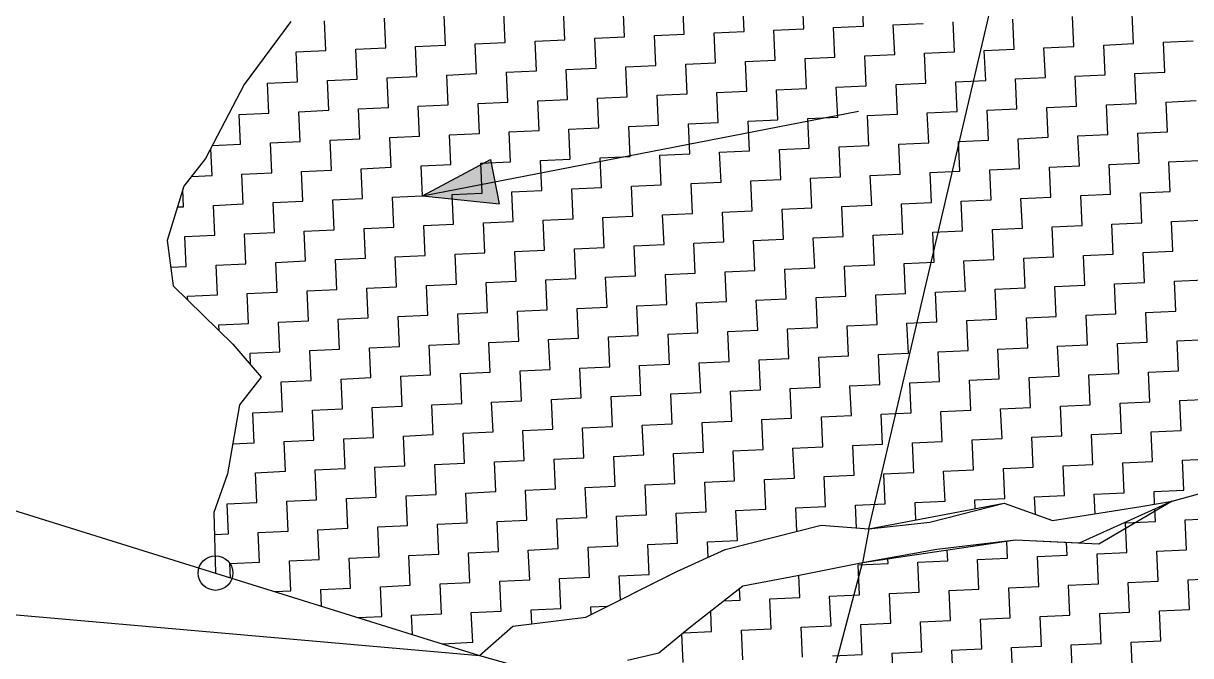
# Model space of a CAD drawing. Header units: metres. Extents: x 280741 to 282709, y 2085398 to 2088597.
# Drawn here: x 281814 to 282059.3, y 2086077.1 to 2086210 of the extents above; entities that cross this region are included whole.
import ezdxf

# ---------------------------------------------------------------- set-up
doc = ezdxf.new("R2010")
doc.units = ezdxf.units.M
for name, color, linetype in [('LINE_WATER', 4, 'Continuous'), ('POLY_HATCH', 12, 'Continuous'), ('POLY_PARCEL', 6, 'Continuous'), ('POLY_WATER', 4, 'Continuous')]:
    doc.layers.add(name, color=color, linetype=linetype)

msp = doc.modelspace()

# ---------------------------------------------------------------- hatches: boundary and pattern name
h = msp.add_hatch(color=256)
h.paths.add_polyline_path([(281913.05, 2086176.74), (281912.14, 2086181.4), (281897.84, 2086173.79)])
h.paths.add_polyline_path([(281897.84, 2086173.79), (281913.95, 2086172.09), (281913.05, 2086176.74)])

# ---------------------------------------------------------------- linework, layer by layer
for points in [[(281897.84, 2086173.79), (281989.48, 2086191.6)], [(281897.84, 2086173.79), (281912.14, 2086181.4)], [(281912.14, 2086181.4), (281913.95, 2086172.09)], [(281897.84, 2086173.79), (281913.95, 2086172.09)]]:
    msp.add_lwpolyline(points)
msp.add_circle((281854.35, 2086094.49), 3.64)
at = {"layer": 'LINE_WATER'}
msp.add_line((282055.43, 2086109.57), (282072.5, 2086114.33), dxfattribs=at)
at = {"layer": 'POLY_HATCH', "linetype": 'Continuous'}
for p, q in [((281990.55, 2086209.47), (281990.26, 2086215.74)), ((281927.78, 2086206.6), (281927.5, 2086212.88)), ((281940.34, 2086207.17), (281940.05, 2086213.45)), ((281952.89, 2086207.75), (281952.6, 2086214.02)), ((281965.44, 2086208.32), (281965.16, 2086214.6)), ((281978, 2086208.89), (281977.71, 2086215.17)), ((281877.57, 2086204.31), (281877.29, 2086210.58)), ((281890.13, 2086204.88), (281889.84, 2086211.16)), ((281902.68, 2086205.45), (281902.39, 2086211.73)), ((281915.23, 2086206.03), (281914.95, 2086212.3)), ((282009.66, 2086204.05), (282009.38, 2086210.33)), ((282022.22, 2086204.62), (282021.93, 2086210.9)), ((282034.77, 2086205.2), (282034.48, 2086211.47)), ((282047.32, 2086205.77), (282047.04, 2086212.05)), ((281959.17, 2086208.03), (281965.44, 2086208.32)), ((281959.45, 2086201.76), (281959.17, 2086208.03)), ((281971.72, 2086208.61), (281978, 2086208.89)), ((281972.01, 2086202.33), (281971.72, 2086208.61)), ((281984.27, 2086209.18), (281990.55, 2086209.47)), ((281984.56, 2086202.9), (281984.27, 2086209.18)), ((281996.82, 2086209.75), (282003.1, 2086210.04)), ((281997.11, 2086203.48), (281996.82, 2086209.75)), ((281896.4, 2086205.17), (281902.68, 2086205.45)), ((281908.96, 2086205.74), (281915.23, 2086206.03)), ((281909.24, 2086199.47), (281908.96, 2086205.74)), ((281921.51, 2086206.31), (281927.78, 2086206.6)), ((281921.79, 2086200.04), (281921.51, 2086206.31)), ((281934.06, 2086206.89), (281940.34, 2086207.17)), ((281934.35, 2086200.61), (281934.06, 2086206.89)), ((281946.61, 2086207.46), (281952.89, 2086207.75)), ((281946.9, 2086201.18), (281946.61, 2086207.46)), ((282041.05, 2086205.48), (282047.32, 2086205.77)), ((282041.33, 2086199.21), (282041.05, 2086205.48)), ((282053.6, 2086206.06), (282059.87, 2086206.34)), ((282053.88, 2086199.78), (282053.6, 2086206.06)), ((281871.3, 2086204.02), (281877.57, 2086204.31)), ((281871.58, 2086197.75), (281871.3, 2086204.02)), ((281883.85, 2086204.6), (281890.13, 2086204.88)), ((281884.14, 2086198.32), (281883.85, 2086204.6)), ((281896.69, 2086198.89), (281896.4, 2086205.17)), ((281990.83, 2086203.19), (281997.11, 2086203.48)), ((281991.12, 2086196.91), (281990.83, 2086203.19)), ((282003.39, 2086203.76), (282009.66, 2086204.05)), ((282003.67, 2086197.49), (282003.39, 2086203.76)), ((282015.94, 2086204.34), (282022.22, 2086204.62)), ((282016.23, 2086198.06), (282015.94, 2086204.34)), ((282028.49, 2086204.91), (282034.77, 2086205.2)), ((282028.78, 2086198.63), (282028.49, 2086204.91)), ((281928.07, 2086200.32), (281934.35, 2086200.61)), ((281940.62, 2086200.9), (281946.9, 2086201.18)), ((281940.91, 2086194.62), (281940.62, 2086200.9)), ((281953.18, 2086201.47), (281959.45, 2086201.76)), ((281953.46, 2086195.2), (281953.18, 2086201.47)), ((281965.73, 2086202.04), (281972.01, 2086202.33)), ((281966.02, 2086195.77), (281965.73, 2086202.04)), ((281978.28, 2086202.62), (281984.56, 2086202.9)), ((281978.57, 2086196.34), (281978.28, 2086202.62)), ((281877.86, 2086198.03), (281884.14, 2086198.32)), ((281890.41, 2086198.61), (281896.69, 2086198.89)), ((281890.7, 2086192.33), (281890.41, 2086198.61)), ((281902.97, 2086199.18), (281909.24, 2086199.47)), ((281903.25, 2086192.9), (281902.97, 2086199.18)), ((281915.52, 2086199.75), (281921.79, 2086200.04)), ((281915.81, 2086193.48), (281915.52, 2086199.75)), ((281928.36, 2086194.05), (281928.07, 2086200.32)), ((282009.95, 2086197.77), (282016.23, 2086198.06)), ((282022.5, 2086198.35), (282028.78, 2086198.63)), ((282022.79, 2086192.07), (282022.5, 2086198.35)), ((282035.06, 2086198.92), (282041.33, 2086199.21)), ((282035.34, 2086192.64), (282035.06, 2086198.92)), ((282047.61, 2086199.49), (282053.88, 2086199.78)), ((282047.89, 2086193.22), (282047.61, 2086199.49)), ((281865.31, 2086197.46), (281871.58, 2086197.75)), ((281865.59, 2086191.18), (281865.31, 2086197.46)), ((281878.15, 2086191.76), (281877.86, 2086198.03)), ((281959.74, 2086195.48), (281966.02, 2086195.77)), ((281972.29, 2086196.05), (281978.57, 2086196.34)), ((281972.58, 2086189.78), (281972.29, 2086196.05)), ((281984.84, 2086196.63), (281991.12, 2086196.91)), ((281985.13, 2086190.35), (281984.84, 2086196.63)), ((281997.4, 2086197.2), (282003.67, 2086197.49)), ((281997.68, 2086190.92), (281997.4, 2086197.2)), ((282010.24, 2086191.5), (282009.95, 2086197.77)), ((281909.53, 2086193.19), (281915.81, 2086193.48)), ((281909.82, 2086186.91), (281909.53, 2086193.19)), ((281922.08, 2086193.76), (281928.36, 2086194.05)), ((281922.37, 2086187.49), (281922.08, 2086193.76)), ((281934.63, 2086194.34), (281940.91, 2086194.62)), ((281934.92, 2086188.06), (281934.63, 2086194.34)), ((281947.19, 2086194.91), (281953.46, 2086195.2)), ((281947.47, 2086188.63), (281947.19, 2086194.91)), ((281960.03, 2086189.21), (281959.74, 2086195.48)), ((282041.62, 2086192.93), (282047.89, 2086193.22)), ((282054.17, 2086193.5), (282060.45, 2086193.79)), ((282054.46, 2086187.23), (282054.17, 2086193.5)), ((281859.32, 2086190.9), (281865.59, 2086191.18)), ((281859.6, 2086184.62), (281859.32, 2086190.9)), ((281871.87, 2086191.47), (281878.15, 2086191.76)), ((281872.16, 2086185.19), (281871.87, 2086191.47)), ((281884.42, 2086192.04), (281890.7, 2086192.33)), ((281884.71, 2086185.77), (281884.42, 2086192.04)), ((281896.98, 2086192.62), (281903.25, 2086192.9)), ((281897.26, 2086186.34), (281896.98, 2086192.62)), ((281991.41, 2086190.64), (281997.68, 2086190.92)), ((282003.96, 2086191.21), (282010.24, 2086191.5)), ((282004.25, 2086184.94), (282003.96, 2086191.21)), ((282016.51, 2086191.78), (282022.79, 2086192.07)), ((282016.8, 2086185.51), (282016.51, 2086191.78)), ((282029.07, 2086192.36), (282035.34, 2086192.64)), ((282029.35, 2086186.08), (282029.07, 2086192.36)), ((282041.91, 2086186.65), (282041.62, 2086192.93)), ((281941.2, 2086188.35), (281947.47, 2086188.63)), ((281941.48, 2086182.07), (281941.2, 2086188.35)), ((281953.75, 2086188.92), (281960.03, 2086189.21)), ((281954.04, 2086182.64), (281953.75, 2086188.92)), ((281966.3, 2086189.49), (281972.58, 2086189.78)), ((281966.59, 2086183.22), (281966.3, 2086189.49)), ((281978.86, 2086190.07), (281985.13, 2086190.35)), ((281979.14, 2086183.79), (281978.86, 2086190.07)), ((281991.69, 2086184.36), (281991.41, 2086190.64)), ((281878.43, 2086185.48), (281884.71, 2086185.77)), ((281890.99, 2086186.05), (281897.26, 2086186.34)), ((281891.27, 2086179.78), (281890.99, 2086186.05)), ((281903.54, 2086186.63), (281909.82, 2086186.91)), ((281903.83, 2086180.35), (281903.54, 2086186.63)), ((281916.09, 2086187.2), (281922.37, 2086187.49)), ((281916.38, 2086180.92), (281916.09, 2086187.2)), ((281928.64, 2086187.77), (281934.92, 2086188.06)), ((281928.93, 2086181.5), (281928.64, 2086187.77)), ((282023.08, 2086185.79), (282029.35, 2086186.08)), ((282023.36, 2086179.52), (282023.08, 2086185.79)), ((282035.63, 2086186.37), (282041.91, 2086186.65)), ((282035.92, 2086180.09), (282035.63, 2086186.37)), ((282048.18, 2086186.94), (282054.46, 2086187.23)), ((282048.47, 2086180.67), (282048.18, 2086186.94)), ((281853.62, 2086178.06), (281853.35, 2086183.76)), ((281853.66, 2086184.35), (281859.6, 2086184.62)), ((281865.88, 2086184.91), (281872.16, 2086185.19)), ((281866.17, 2086178.63), (281865.88, 2086184.91)), ((281878.72, 2086179.2), (281878.43, 2086185.48)), ((281972.87, 2086183.5), (281979.14, 2086183.79)), ((281973.15, 2086177.23), (281972.87, 2086183.5)), ((281985.42, 2086184.08), (281991.69, 2086184.36)), ((281985.7, 2086177.8), (281985.42, 2086184.08)), ((281997.97, 2086184.65), (282004.25, 2086184.94)), ((281998.26, 2086178.37), (281997.97, 2086184.65)), ((282010.52, 2086185.22), (282016.8, 2086185.51)), ((282010.81, 2086178.95), (282010.52, 2086185.22)), ((281910.1, 2086180.64), (281916.38, 2086180.92)), ((281922.65, 2086181.21), (281928.93, 2086181.5)), ((281922.94, 2086174.93), (281922.65, 2086181.21)), ((281935.21, 2086181.78), (281941.48, 2086182.07)), ((281935.49, 2086175.51), (281935.21, 2086181.78)), ((281947.76, 2086182.36), (281954.04, 2086182.64)), ((281948.05, 2086176.08), (281947.76, 2086182.36)), ((281960.31, 2086182.93), (281966.59, 2086183.22)), ((281960.6, 2086176.65), (281960.31, 2086182.93)), ((282054.74, 2086180.95), (282061.02, 2086181.24)), ((282055.03, 2086174.68), (282054.74, 2086180.95)), ((281859.89, 2086178.34), (281866.17, 2086178.63)), ((281872.44, 2086178.92), (281878.72, 2086179.2)), ((281872.73, 2086172.64), (281872.44, 2086178.92)), ((281885, 2086179.49), (281891.27, 2086179.78)), ((281885.28, 2086173.21), (281885, 2086179.49)), ((281897.55, 2086180.06), (281903.83, 2086180.35)), ((281897.84, 2086173.79), (281897.55, 2086180.06)), ((281910.39, 2086174.36), (281910.1, 2086180.64)), ((282004.53, 2086178.66), (282010.81, 2086178.95)), ((282004.82, 2086172.38), (282004.53, 2086178.66)), ((282017.09, 2086179.23), (282023.36, 2086179.52)), ((282017.37, 2086172.96), (282017.09, 2086179.23)), ((282029.64, 2086179.81), (282035.92, 2086180.09)), ((282029.93, 2086173.53), (282029.64, 2086179.81)), ((282042.19, 2086180.38), (282048.47, 2086180.67)), ((282042.48, 2086174.1), (282042.19, 2086180.38)), ((281849.31, 2086177.86), (281853.62, 2086178.06)), ((281860.18, 2086172.07), (281859.89, 2086178.34)), ((281941.77, 2086175.79), (281948.05, 2086176.08)), ((281954.32, 2086176.37), (281960.6, 2086176.65)), ((281954.61, 2086170.09), (281954.32, 2086176.37)), ((281966.88, 2086176.94), (281973.15, 2086177.23)), ((281967.16, 2086170.66), (281966.88, 2086176.94)), ((281979.43, 2086177.51), (281985.7, 2086177.8)), ((281979.71, 2086171.24), (281979.43, 2086177.51)), ((281991.98, 2086178.09), (281998.26, 2086178.37)), ((281992.27, 2086171.81), (281991.98, 2086178.09)), ((281847.63, 2086171.49), (281847.46, 2086175.05)), ((281891.56, 2086173.5), (281897.84, 2086173.79)), ((281891.85, 2086167.22), (281891.56, 2086173.5)), ((281904.11, 2086174.07), (281910.39, 2086174.36)), ((281904.4, 2086167.8), (281904.11, 2086174.07)), ((281916.67, 2086174.65), (281922.94, 2086174.93)), ((281916.95, 2086168.37), (281916.67, 2086174.65)), ((281929.22, 2086175.22), (281935.49, 2086175.51)), ((281929.5, 2086168.94), (281929.22, 2086175.22)), ((281942.06, 2086169.52), (281941.77, 2086175.79)), ((282023.65, 2086173.24), (282029.93, 2086173.53)), ((282036.2, 2086173.82), (282042.48, 2086174.1)), ((282036.49, 2086167.54), (282036.2, 2086173.82)), ((282048.75, 2086174.39), (282055.03, 2086174.68)), ((282049.04, 2086168.11), (282048.75, 2086174.39)), ((281846.36, 2086171.44), (281847.63, 2086171.49)), ((281853.9, 2086171.78), (281860.18, 2086172.07)), ((281854.19, 2086165.5), (281853.9, 2086171.78)), ((281866.45, 2086172.35), (281872.73, 2086172.64)), ((281866.74, 2086166.08), (281866.45, 2086172.35)), ((281879.01, 2086172.93), (281885.28, 2086173.21)), ((281879.29, 2086166.65), (281879.01, 2086172.93)), ((281973.44, 2086170.95), (281979.71, 2086171.24)), ((281985.99, 2086171.52), (281992.27, 2086171.81)), ((281986.28, 2086165.25), (281985.99, 2086171.52)), ((281998.54, 2086172.1), (282004.82, 2086172.38)), ((281998.83, 2086165.82), (281998.54, 2086172.1)), ((282011.1, 2086172.67), (282017.37, 2086172.96)), ((282011.38, 2086166.39), (282011.1, 2086172.67)), ((282023.94, 2086166.97), (282023.65, 2086173.24)), ((281923.23, 2086168.66), (281929.5, 2086168.94)), ((281923.51, 2086162.38), (281923.23, 2086168.66)), ((281935.78, 2086169.23), (281942.06, 2086169.52)), ((281936.07, 2086162.95), (281935.78, 2086169.23)), ((281948.33, 2086169.8), (281954.61, 2086170.09)), ((281948.62, 2086163.53), (281948.33, 2086169.8)), ((281960.89, 2086170.38), (281967.16, 2086170.66)), ((281961.17, 2086164.1), (281960.89, 2086170.38)), ((281973.73, 2086164.67), (281973.44, 2086170.95)), ((282055.32, 2086168.4), (282061.59, 2086168.69)), ((281873.02, 2086166.36), (281879.29, 2086166.65)), ((281873.3, 2086160.09), (281873.02, 2086166.36)), ((281885.57, 2086166.94), (281891.85, 2086167.22)), ((281885.86, 2086160.66), (281885.57, 2086166.94)), ((281898.12, 2086167.51), (281904.4, 2086167.8)), ((281898.41, 2086161.23), (281898.12, 2086167.51)), ((281910.68, 2086168.08), (281916.95, 2086168.37)), ((281910.96, 2086161.81), (281910.68, 2086168.08)), ((282005.11, 2086166.11), (282011.38, 2086166.39)), ((282017.66, 2086166.68), (282023.94, 2086166.97)), ((282017.95, 2086160.4), (282017.66, 2086166.68)), ((282030.21, 2086167.25), (282036.49, 2086167.54)), ((282030.5, 2086160.98), (282030.21, 2086167.25)), ((282042.76, 2086167.83), (282049.04, 2086168.11)), ((282043.05, 2086161.55), (282042.76, 2086167.83)), ((282055.6, 2086162.12), (282055.32, 2086168.4)), ((281847.91, 2086165.22), (281854.19, 2086165.5)), ((281848.2, 2086158.94), (281847.91, 2086165.22)), ((281860.46, 2086165.79), (281866.74, 2086166.08)), ((281860.75, 2086159.51), (281860.46, 2086165.79)), ((281954.9, 2086163.81), (281961.17, 2086164.1)), ((281955.18, 2086157.54), (281954.9, 2086163.81)), ((281967.45, 2086164.39), (281973.73, 2086164.67)), ((281967.74, 2086158.11), (281967.45, 2086164.39)), ((281980, 2086164.96), (281986.28, 2086165.25)), ((281980.29, 2086158.68), (281980, 2086164.96)), ((281992.55, 2086165.53), (281998.83, 2086165.82)), ((281992.84, 2086159.26), (281992.55, 2086165.53)), ((282005.39, 2086159.83), (282005.11, 2086166.11)), ((281892.13, 2086160.95), (281898.41, 2086161.23)), ((281904.69, 2086161.52), (281910.96, 2086161.81)), ((281904.97, 2086155.24), (281904.69, 2086161.52)), ((281917.24, 2086162.09), (281923.51, 2086162.38)), ((281917.52, 2086155.82), (281917.24, 2086162.09)), ((281929.79, 2086162.67), (281936.07, 2086162.95)), ((281930.08, 2086156.39), (281929.79, 2086162.67)), ((281942.34, 2086163.24), (281948.62, 2086163.53)), ((281942.63, 2086156.96), (281942.34, 2086163.24)), ((282036.78, 2086161.26), (282043.05, 2086161.55)), ((282037.06, 2086154.99), (282036.78, 2086161.26)), ((282049.33, 2086161.84), (282055.6, 2086162.12)), ((282049.61, 2086155.56), (282049.33, 2086161.84)), ((281844.93, 2086158.79), (281848.2, 2086158.94)), ((281854.47, 2086159.23), (281860.75, 2086159.51)), ((281854.76, 2086152.95), (281854.47, 2086159.23)), ((281867.03, 2086159.8), (281873.3, 2086160.09)), ((281867.31, 2086153.52), (281867.03, 2086159.8)), ((281879.58, 2086160.37), (281885.86, 2086160.66)), ((281879.87, 2086154.1), (281879.58, 2086160.37)), ((281892.42, 2086154.67), (281892.13, 2086160.95)), ((281986.56, 2086158.97), (281992.84, 2086159.26)), ((281986.85, 2086152.69), (281986.56, 2086158.97)), ((281999.12, 2086159.54), (282005.39, 2086159.83)), ((281999.4, 2086153.27), (281999.12, 2086159.54)), ((282011.67, 2086160.12), (282017.95, 2086160.4)), ((282011.96, 2086153.84), (282011.67, 2086160.12)), ((282024.22, 2086160.69), (282030.5, 2086160.98)), ((282024.51, 2086154.41), (282024.22, 2086160.69)), ((281923.8, 2086156.1), (281930.08, 2086156.39)), ((281936.35, 2086156.68), (281942.63, 2086156.96)), ((281936.64, 2086150.4), (281936.35, 2086156.68)), ((281948.91, 2086157.25), (281955.18, 2086157.54)), ((281949.19, 2086150.97), (281948.91, 2086157.25)), ((281961.46, 2086157.82), (281967.74, 2086158.11)), ((281961.75, 2086151.55), (281961.46, 2086157.82)), ((281974.01, 2086158.4), (281980.29, 2086158.68)), ((281974.3, 2086152.12), (281974.01, 2086158.4)), ((281873.59, 2086153.81), (281879.87, 2086154.1)), ((281886.14, 2086154.38), (281892.42, 2086154.67)), ((281886.43, 2086148.11), (281886.14, 2086154.38)), ((281898.7, 2086154.96), (281904.97, 2086155.24)), ((281898.98, 2086148.68), (281898.7, 2086154.96)), ((281911.25, 2086155.53), (281917.52, 2086155.82)), ((281911.54, 2086149.25), (281911.25, 2086155.53)), ((281924.09, 2086149.83), (281923.8, 2086156.1)), ((282018.23, 2086154.13), (282024.51, 2086154.41)), ((282018.52, 2086147.85), (282018.23, 2086154.13)), ((282030.79, 2086154.7), (282037.06, 2086154.99)), ((282031.07, 2086148.42), (282030.79, 2086154.7)), ((282043.34, 2086155.27), (282049.61, 2086155.56)), ((282043.62, 2086149), (282043.34, 2086155.27)), ((282055.89, 2086155.85), (282062.17, 2086156.13)), ((282056.18, 2086149.57), (282055.89, 2086155.85)), ((281848.49, 2086152.66), (281854.76, 2086152.95)), ((281848.52, 2086151.87), (281848.49, 2086152.66)), ((281861.04, 2086153.24), (281867.31, 2086153.52)), ((281861.32, 2086146.96), (281861.04, 2086153.24)), ((281873.88, 2086147.53), (281873.59, 2086153.81)), ((281955.47, 2086151.26), (281961.75, 2086151.55)), ((281968.02, 2086151.83), (281974.3, 2086152.12)), ((281968.31, 2086145.56), (281968.02, 2086151.83)), ((281980.57, 2086152.41), (281986.85, 2086152.69)), ((281980.86, 2086146.13), (281980.57, 2086152.41)), ((281993.13, 2086152.98), (281999.4, 2086153.27)), ((281993.41, 2086146.7), (281993.13, 2086152.98)), ((282005.68, 2086153.55), (282011.96, 2086153.84)), ((282005.97, 2086147.28), (282005.68, 2086153.55)), ((281905.26, 2086148.97), (281911.54, 2086149.25)), ((281905.55, 2086142.69), (281905.26, 2086148.97)), ((281917.81, 2086149.54), (281924.09, 2086149.83)), ((281918.1, 2086143.26), (281917.81, 2086149.54)), ((281930.36, 2086150.11), (281936.64, 2086150.4)), ((281930.65, 2086143.84), (281930.36, 2086150.11)), ((281942.92, 2086150.69), (281949.19, 2086150.97)), ((281943.2, 2086144.41), (281942.92, 2086150.69)), ((281955.76, 2086144.98), (281955.47, 2086151.26)), ((282037.35, 2086148.71), (282043.62, 2086149)), ((282049.9, 2086149.28), (282056.18, 2086149.57)), ((282050.19, 2086143.01), (282049.9, 2086149.28)), ((281855.05, 2086146.68), (281861.32, 2086146.96)), ((281855.1, 2086145.46), (281855.05, 2086146.68)), ((281867.6, 2086147.25), (281873.88, 2086147.53)), ((281867.89, 2086140.97), (281867.6, 2086147.25)), ((281880.15, 2086147.82), (281886.43, 2086148.11)), ((281880.44, 2086141.55), (281880.15, 2086147.82)), ((281892.71, 2086148.39), (281898.98, 2086148.68)), ((281892.99, 2086142.12), (281892.71, 2086148.39)), ((281987.14, 2086146.42), (281993.41, 2086146.7)), ((281999.69, 2086146.99), (282005.97, 2086147.28)), ((281999.98, 2086140.71), (281999.69, 2086146.99)), ((282012.24, 2086147.56), (282018.52, 2086147.85)), ((282012.53, 2086141.29), (282012.24, 2086147.56)), ((282024.8, 2086148.14), (282031.07, 2086148.42)), ((282025.08, 2086141.86), (282024.8, 2086148.14)), ((282037.63, 2086142.43), (282037.35, 2086148.71)), ((281936.93, 2086144.12), (281943.2, 2086144.41)), ((281937.21, 2086137.85), (281936.93, 2086144.12)), ((281949.48, 2086144.7), (281955.76, 2086144.98)), ((281949.77, 2086138.42), (281949.48, 2086144.7)), ((281962.03, 2086145.27), (281968.31, 2086145.56)), ((281962.32, 2086138.99), (281962.03, 2086145.27)), ((281974.59, 2086145.84), (281980.86, 2086146.13)), ((281974.87, 2086139.57), (281974.59, 2086145.84)), ((281987.42, 2086140.14), (281987.14, 2086146.42)), ((281886.72, 2086141.83), (281892.99, 2086142.12)), ((281887, 2086135.56), (281886.72, 2086141.83)), ((281899.27, 2086142.4), (281905.55, 2086142.69)), ((281899.56, 2086136.13), (281899.27, 2086142.4)), ((281911.82, 2086142.98), (281918.1, 2086143.26)), ((281912.11, 2086136.7), (281911.82, 2086142.98)), ((281924.37, 2086143.55), (281930.65, 2086143.84)), ((281924.66, 2086137.28), (281924.37, 2086143.55)), ((282018.81, 2086141.57), (282025.08, 2086141.86)), ((282031.36, 2086142.15), (282037.63, 2086142.43)), ((282031.65, 2086135.87), (282031.36, 2086142.15)), ((282043.91, 2086142.72), (282050.19, 2086143.01)), ((282044.2, 2086136.44), (282043.91, 2086142.72)), ((282056.46, 2086143.29), (282062.74, 2086143.58)), ((282056.75, 2086137.02), (282056.46, 2086143.29)), ((281861.61, 2086140.69), (281867.89, 2086140.97)), ((281861.72, 2086138.29), (281861.61, 2086140.69)), ((281874.16, 2086141.26), (281880.44, 2086141.55)), ((281874.45, 2086134.98), (281874.16, 2086141.26)), ((281968.6, 2086139.28), (281974.87, 2086139.57)), ((281968.88, 2086133), (281968.6, 2086139.28)), ((281981.15, 2086139.85), (281987.42, 2086140.14)), ((281981.43, 2086133.58), (281981.15, 2086139.85)), ((281993.7, 2086140.43), (281999.98, 2086140.71)), ((281993.99, 2086134.15), (281993.7, 2086140.43)), ((282006.25, 2086141), (282012.53, 2086141.29)), ((282006.54, 2086134.72), (282006.25, 2086141)), ((282019.09, 2086135.3), (282018.81, 2086141.57)), ((281905.83, 2086136.42), (281912.11, 2086136.7)), ((281918.38, 2086136.99), (281924.66, 2086137.28)), ((281918.67, 2086130.71), (281918.38, 2086136.99)), ((281930.94, 2086137.56), (281937.21, 2086137.85)), ((281931.22, 2086131.29), (281930.94, 2086137.56)), ((281943.49, 2086138.13), (281949.77, 2086138.42)), ((281943.78, 2086131.86), (281943.49, 2086138.13)), ((281956.04, 2086138.71), (281962.32, 2086138.99)), ((281956.33, 2086132.43), (281956.04, 2086138.71)), ((282050.47, 2086136.73), (282056.75, 2086137.02)), ((282050.76, 2086130.45), (282050.47, 2086136.73)), ((281868.17, 2086134.7), (281874.45, 2086134.98)), ((281868.46, 2086128.42), (281868.17, 2086134.7)), ((281880.73, 2086135.27), (281887, 2086135.56)), ((281881.01, 2086128.99), (281880.73, 2086135.27)), ((281893.28, 2086135.84), (281899.56, 2086136.13)), ((281893.57, 2086129.57), (281893.28, 2086135.84)), ((281906.12, 2086130.14), (281905.83, 2086136.42)), ((282000.26, 2086134.44), (282006.54, 2086134.72)), ((282000.55, 2086128.16), (282000.26, 2086134.44)), ((282012.82, 2086135.01), (282019.09, 2086135.3)), ((282013.1, 2086128.73), (282012.82, 2086135.01)), ((282025.37, 2086135.58), (282031.65, 2086135.87)), ((282025.66, 2086129.31), (282025.37, 2086135.58)), ((282037.92, 2086136.16), (282044.2, 2086136.44)), ((282038.21, 2086129.88), (282037.92, 2086136.16)), ((281937.5, 2086131.57), (281943.78, 2086131.86)), ((281950.05, 2086132.15), (281956.33, 2086132.43)), ((281950.34, 2086125.87), (281950.05, 2086132.15)), ((281962.61, 2086132.72), (281968.88, 2086133)), ((281962.89, 2086126.44), (281962.61, 2086132.72)), ((281975.16, 2086133.29), (281981.43, 2086133.58)), ((281975.44, 2086127.02), (281975.16, 2086133.29)), ((281987.71, 2086133.86), (281993.99, 2086134.15)), ((281988, 2086127.59), (281987.71, 2086133.86)), ((281887.29, 2086129.28), (281893.57, 2086129.57)), ((281899.84, 2086129.85), (281906.12, 2086130.14)), ((281900.13, 2086123.58), (281899.84, 2086129.85)), ((281912.39, 2086130.43), (281918.67, 2086130.71)), ((281912.68, 2086124.15), (281912.39, 2086130.43)), ((281924.95, 2086131), (281931.22, 2086131.29)), ((281925.23, 2086124.72), (281924.95, 2086131)), ((281937.79, 2086125.3), (281937.5, 2086131.57)), ((282031.93, 2086129.59), (282038.21, 2086129.88)), ((282032.22, 2086123.32), (282031.93, 2086129.59)), ((282044.48, 2086130.17), (282050.76, 2086130.45)), ((282044.77, 2086123.89), (282044.48, 2086130.17)), ((282057.04, 2086130.74), (282063.31, 2086131.03)), ((282057.32, 2086124.46), (282057.04, 2086130.74)), ((281862.18, 2086128.13), (281868.46, 2086128.42)), ((281862.47, 2086121.86), (281862.18, 2086128.13)), ((281874.74, 2086128.71), (281881.01, 2086128.99)), ((281875.02, 2086122.43), (281874.74, 2086128.71)), ((281887.58, 2086123), (281887.29, 2086129.28)), ((281969.17, 2086126.73), (281975.44, 2086127.02)), ((281981.72, 2086127.3), (281988, 2086127.59)), ((281982.01, 2086121.03), (281981.72, 2086127.3)), ((281994.27, 2086127.87), (282000.55, 2086128.16)), ((281994.56, 2086121.6), (281994.27, 2086127.87)), ((282006.83, 2086128.45), (282013.1, 2086128.73)), ((282007.11, 2086122.17), (282006.83, 2086128.45)), ((282019.38, 2086129.02), (282025.66, 2086129.31)), ((282019.67, 2086122.75), (282019.38, 2086129.02)), ((281918.96, 2086124.44), (281925.23, 2086124.72)), ((281919.24, 2086118.16), (281918.96, 2086124.44)), ((281931.51, 2086125.01), (281937.79, 2086125.3)), ((281931.8, 2086118.73), (281931.51, 2086125.01)), ((281944.06, 2086125.58), (281950.34, 2086125.87)), ((281944.35, 2086119.31), (281944.06, 2086125.58)), ((281956.62, 2086126.16), (281962.89, 2086126.44)), ((281956.9, 2086119.88), (281956.62, 2086126.16)), ((281969.46, 2086120.45), (281969.17, 2086126.73)), ((282051.05, 2086124.18), (282057.32, 2086124.46)), ((281868.75, 2086122.14), (281875.02, 2086122.43)), ((281869.03, 2086115.87), (281868.75, 2086122.14)), ((281881.3, 2086122.72), (281887.58, 2086123)), ((281881.59, 2086116.44), (281881.3, 2086122.72)), ((281893.85, 2086123.29), (281900.13, 2086123.58)), ((281894.14, 2086117.01), (281893.85, 2086123.29)), ((281906.41, 2086123.86), (281912.68, 2086124.15)), ((281906.69, 2086117.59), (281906.41, 2086123.86)), ((282000.84, 2086121.89), (282007.11, 2086122.17)), ((282013.39, 2086122.46), (282019.67, 2086122.75)), ((282013.68, 2086116.18), (282013.39, 2086122.46)), ((282025.94, 2086123.03), (282032.22, 2086123.32)), ((282026.23, 2086116.76), (282025.94, 2086123.03)), ((282038.49, 2086123.6), (282044.77, 2086123.89)), ((282038.78, 2086117.33), (282038.49, 2086123.6)), ((282051.33, 2086117.9), (282051.05, 2086124.18)), ((281857.96, 2086121.65), (281862.47, 2086121.86)), ((281950.63, 2086119.59), (281956.9, 2086119.88)), ((281950.91, 2086113.32), (281950.63, 2086119.59)), ((281963.18, 2086120.17), (281969.46, 2086120.45)), ((281963.47, 2086113.89), (281963.18, 2086120.17)), ((281975.73, 2086120.74), (281982.01, 2086121.03)), ((281976.02, 2086114.46), (281975.73, 2086120.74)), ((281988.28, 2086121.31), (281994.56, 2086121.6)), ((281988.57, 2086115.04), (281988.28, 2086121.31)), ((282001.12, 2086115.61), (282000.84, 2086121.89)), ((281900.42, 2086117.3), (281906.69, 2086117.59)), ((281900.7, 2086111.02), (281900.42, 2086117.3)), ((281912.97, 2086117.87), (281919.24, 2086118.16)), ((281913.25, 2086111.6), (281912.97, 2086117.87)), ((281925.52, 2086118.45), (281931.8, 2086118.73)), ((281925.81, 2086112.17), (281925.52, 2086118.45)), ((281938.07, 2086119.02), (281944.35, 2086119.31)), ((281938.36, 2086112.74), (281938.07, 2086119.02)), ((282032.51, 2086117.04), (282038.78, 2086117.33)), ((282045.06, 2086117.62), (282051.33, 2086117.9)), ((282045.34, 2086111.34), (282045.06, 2086117.62)), ((282057.61, 2086118.19), (282063.89, 2086118.47)), ((282057.9, 2086111.91), (282057.61, 2086118.19)), ((281862.76, 2086115.58), (281869.03, 2086115.87)), ((281863.04, 2086109.3), (281862.76, 2086115.58)), ((281875.31, 2086116.15), (281881.59, 2086116.44)), ((281875.6, 2086109.88), (281875.31, 2086116.15)), ((281887.86, 2086116.73), (281894.14, 2086117.01)), ((281888.15, 2086110.45), (281887.86, 2086116.73)), ((281982.29, 2086114.75), (281988.57, 2086115.04)), ((281982.58, 2086108.47), (281982.29, 2086114.75)), ((281994.85, 2086115.32), (282001.12, 2086115.61)), ((281995.13, 2086109.05), (281994.85, 2086115.32)), ((282007.4, 2086115.9), (282013.68, 2086116.18)), ((282007.69, 2086109.62), (282007.4, 2086115.9)), ((282019.95, 2086116.47), (282026.23, 2086116.76)), ((282020.24, 2086110.19), (282019.95, 2086116.47)), ((282032.79, 2086110.77), (282032.51, 2086117.04)), ((281919.53, 2086111.88), (281925.81, 2086112.17)), ((281932.08, 2086112.46), (281938.36, 2086112.74)), ((281932.37, 2086106.18), (281932.08, 2086112.46)), ((281944.64, 2086113.03), (281950.91, 2086113.32)), ((281944.92, 2086106.75), (281944.64, 2086113.03)), ((281957.19, 2086113.6), (281963.47, 2086113.89)), ((281957.48, 2086107.33), (281957.19, 2086113.6)), ((281969.74, 2086114.18), (281976.02, 2086114.46)), ((281970.03, 2086107.9), (281969.74, 2086114.18)), ((281869.32, 2086109.59), (281875.6, 2086109.88)), ((281881.87, 2086110.16), (281888.15, 2086110.45)), ((281882.16, 2086103.89), (281881.87, 2086110.16)), ((281894.43, 2086110.74), (281900.7, 2086111.02)), ((281894.71, 2086104.46), (281894.43, 2086110.74)), ((281906.98, 2086111.31), (281913.25, 2086111.6)), ((281907.27, 2086105.03), (281906.98, 2086111.31)), ((281919.82, 2086105.61), (281919.53, 2086111.88)), ((282013.96, 2086109.91), (282020.24, 2086110.19)), ((282014.05, 2086108.05), (282013.96, 2086109.91)), ((282026.52, 2086110.48), (282032.79, 2086110.77)), ((282026.68, 2086106.81), (282026.52, 2086110.48)), ((282039.07, 2086111.05), (282045.34, 2086111.34)), ((282039.26, 2086106.93), (282039.07, 2086111.05)), ((282051.62, 2086111.63), (282057.9, 2086111.91)), ((282051.74, 2086108.94), (282051.62, 2086111.63)), ((281856.77, 2086109.02), (281863.04, 2086109.3)), ((281857.05, 2086102.74), (281856.77, 2086109.02)), ((281869.61, 2086103.31), (281869.32, 2086109.59)), ((281951.2, 2086107.04), (281957.48, 2086107.33)), ((281963.75, 2086107.61), (281970.03, 2086107.9)), ((281964.04, 2086101.34), (281963.75, 2086107.61)), ((281976.3, 2086108.19), (281982.58, 2086108.47)), ((281976.53, 2086103.26), (281976.3, 2086108.19)), ((281988.86, 2086108.76), (281995.13, 2086109.05)), ((281989.08, 2086103.95), (281988.86, 2086108.76)), ((282001.41, 2086109.33), (282007.69, 2086109.62)), ((282001.58, 2086105.66), (282001.41, 2086109.33)), ((282051.91, 2086105.35), (282051.79, 2086107.93)), ((281900.99, 2086104.75), (281907.27, 2086105.03)), ((281913.54, 2086105.32), (281919.82, 2086105.61)), ((281913.83, 2086099.04), (281913.54, 2086105.32)), ((281926.09, 2086105.89), (281932.37, 2086106.18)), ((281926.38, 2086099.62), (281926.09, 2086105.89)), ((281938.65, 2086106.47), (281944.92, 2086106.75)), ((281938.93, 2086100.19), (281938.65, 2086106.47)), ((281951.49, 2086100.76), (281951.2, 2086107.04)), ((282045.63, 2086105.06), (282051.91, 2086105.35)), ((282045.92, 2086098.79), (282045.63, 2086105.06)), ((282058.18, 2086105.64), (282064.46, 2086105.92)), ((282058.47, 2086099.36), (282058.18, 2086105.64)), ((281854.14, 2086102.61), (281857.05, 2086102.74)), ((281863.33, 2086103.03), (281869.61, 2086103.31)), ((281863.62, 2086096.75), (281863.33, 2086103.03)), ((281875.88, 2086103.6), (281882.16, 2086103.89)), ((281876.17, 2086097.32), (281875.88, 2086103.6)), ((281888.44, 2086104.17), (281894.71, 2086104.46)), ((281888.72, 2086097.9), (281888.44, 2086104.17)), ((281901.28, 2086098.47), (281900.99, 2086104.75)), ((281932.66, 2086099.9), (281938.93, 2086100.19)), ((281932.94, 2086093.63), (281932.66, 2086099.9)), ((281945.21, 2086100.48), (281951.49, 2086100.76)), ((281945.5, 2086094.2), (281945.21, 2086100.48)), ((281957.76, 2086101.05), (281964.04, 2086101.34)), ((281957.91, 2086097.85), (281957.76, 2086101.05)), ((282020.81, 2086097.64), (282020.65, 2086101.14)), ((282033.36, 2086098.21), (282033.24, 2086100.89)), ((281882.45, 2086097.61), (281888.72, 2086097.9)), ((281882.73, 2086091.33), (281882.45, 2086097.61)), ((281895, 2086098.18), (281901.28, 2086098.47)), ((281895.29, 2086091.91), (281895, 2086098.18)), ((281907.55, 2086098.76), (281913.83, 2086099.04)), ((281907.84, 2086092.48), (281907.55, 2086098.76)), ((281920.1, 2086099.33), (281926.38, 2086099.62)), ((281920.39, 2086093.05), (281920.1, 2086099.33)), ((282008.26, 2086097.07), (282008.16, 2086099.28)), ((282014.54, 2086097.35), (282020.81, 2086097.64)), ((282027.09, 2086097.93), (282033.36, 2086098.21)), ((282027.38, 2086091.65), (282027.09, 2086097.93)), ((282039.64, 2086098.5), (282045.92, 2086098.79)), ((282039.93, 2086092.22), (282039.64, 2086098.5)), ((282052.19, 2086099.07), (282058.47, 2086099.36)), ((282052.48, 2086092.8), (282052.19, 2086099.07)), ((281857.34, 2086096.46), (281863.62, 2086096.75)), ((281857.48, 2086093.51), (281857.34, 2086096.46)), ((281869.89, 2086097.04), (281876.17, 2086097.32)), ((281870.18, 2086090.76), (281869.89, 2086097.04)), ((281989.43, 2086096.21), (281995.71, 2086096.49)), ((281989.72, 2086089.93), (281989.43, 2086096.21)), ((281995.71, 2086096.49), (281995.66, 2086097.42)), ((282001.98, 2086096.78), (282008.26, 2086097.07)), ((282002.27, 2086090.5), (282001.98, 2086096.78)), ((282014.82, 2086091.08), (282014.54, 2086097.35)), ((281914.11, 2086092.77), (281920.39, 2086093.05)), ((281914.4, 2086086.49), (281914.11, 2086092.77)), ((281926.67, 2086093.34), (281932.94, 2086093.63)), ((281926.95, 2086087.06), (281926.67, 2086093.34)), ((281939.22, 2086093.91), (281945.5, 2086094.2)), ((281939.45, 2086088.89), (281939.22, 2086093.91)), ((281977.16, 2086089.36), (281976.95, 2086093.97)), ((282046.2, 2086092.51), (282052.48, 2086092.8)), ((282058.76, 2086093.08), (282065.03, 2086093.37)), ((282059.04, 2086086.81), (282058.76, 2086093.08)), ((281866.79, 2086090.61), (281870.18, 2086090.76)), ((281876.46, 2086091.05), (281882.73, 2086091.33)), ((281876.62, 2086087.54), (281876.46, 2086091.05)), ((281889.01, 2086091.62), (281895.29, 2086091.91)), ((281889.3, 2086085.34), (281889.01, 2086091.62)), ((281901.56, 2086092.19), (281907.84, 2086092.48)), ((281901.85, 2086085.92), (281901.56, 2086092.19)), ((281964.61, 2086088.78), (281964.5, 2086091.22)), ((281995.99, 2086090.22), (282002.27, 2086090.5)), ((281996.28, 2086083.94), (281995.99, 2086090.22)), ((282008.55, 2086090.79), (282014.82, 2086091.08)), ((282008.83, 2086084.51), (282008.55, 2086090.79)), ((282021.1, 2086091.36), (282027.38, 2086091.65)), ((282021.39, 2086085.09), (282021.1, 2086091.36)), ((282033.65, 2086091.94), (282039.93, 2086092.22)), ((282033.94, 2086085.66), (282033.65, 2086091.94)), ((282046.49, 2086086.23), (282046.2, 2086092.51)), ((281961.2, 2086088.63), (281964.61, 2086088.78)), ((281970.89, 2086089.07), (281977.16, 2086089.36)), ((281971.17, 2086082.79), (281970.89, 2086089.07)), ((281983.44, 2086089.64), (281989.72, 2086089.93)), ((281983.73, 2086083.37), (281983.44, 2086089.64)), ((281884.39, 2086085.12), (281889.3, 2086085.34)), ((281895.57, 2086085.63), (281901.85, 2086085.92)), ((281895.76, 2086081.58), (281895.57, 2086085.63)), ((281908.12, 2086086.2), (281914.4, 2086086.49)), ((281908.41, 2086079.93), (281908.12, 2086086.2)), ((281920.68, 2086086.78), (281926.95, 2086087.06)), ((281920.81, 2086083.79), (281920.68, 2086086.78)), ((281933.23, 2086087.35), (281936.7, 2086087.51)), ((281933.3, 2086085.8), (281933.23, 2086087.35)), ((281958.62, 2086082.22), (281958.43, 2086086.45)), ((282027.66, 2086085.37), (282033.94, 2086085.66)), ((282027.95, 2086079.1), (282027.66, 2086085.37)), ((282040.21, 2086085.95), (282046.49, 2086086.23)), ((282040.5, 2086079.67), (282040.21, 2086085.95)), ((282052.77, 2086086.52), (282059.04, 2086086.81)), ((282053.05, 2086080.24), (282052.77, 2086086.52)), ((281964.9, 2086082.51), (281971.17, 2086082.79)), ((281977.45, 2086083.08), (281983.73, 2086083.37)), ((281977.74, 2086076.8), (281977.45, 2086083.08)), ((281990, 2086083.65), (281996.28, 2086083.94)), ((281990.29, 2086077.38), (281990, 2086083.65)), ((282002.56, 2086084.23), (282008.83, 2086084.51)), ((282002.84, 2086077.95), (282002.56, 2086084.23)), ((282015.11, 2086084.8), (282021.39, 2086085.09)), ((282015.4, 2086078.52), (282015.11, 2086084.8)), ((281952.63, 2086075.66), (281952.36, 2086081.63)), ((281952.76, 2086081.95), (281958.62, 2086082.22)), ((281965.19, 2086076.23), (281964.9, 2086082.51)), ((281902.14, 2086079.64), (281908.41, 2086079.93)), ((281902.14, 2086079.59), (281902.14, 2086079.64)), ((281996.57, 2086077.66), (282002.84, 2086077.95)), ((282009.12, 2086078.24), (282015.4, 2086078.52)), ((282009.41, 2086071.96), (282009.12, 2086078.24)), ((282021.67, 2086078.81), (282027.95, 2086079.1)), ((282021.96, 2086072.53), (282021.67, 2086078.81)), ((282034.22, 2086079.38), (282040.5, 2086079.67)), ((282034.51, 2086073.11), (282034.22, 2086079.38)), ((282046.78, 2086079.96), (282053.05, 2086080.24)), ((282047.06, 2086073.68), (282046.78, 2086079.96)), ((281984.01, 2086077.09), (281990.29, 2086077.38)), ((281996.85, 2086071.39), (281996.57, 2086077.66))]:
    msp.add_line(p, q, dxfattribs=at)
at = {"layer": 'POLY_HATCH'}
for p, q in [((281870.15, 2086210.45), (281860.34, 2086197.19)), ((281860.34, 2086197.19), (281852.23, 2086181.6)), ((281852.23, 2086181.6), (281847.69, 2086175.79)), ((281847.69, 2086175.79), (281844.2, 2086164.42)), ((281844.2, 2086164.42), (281845.44, 2086154.87)), ((281845.44, 2086154.87), (281858.02, 2086142.63)), ((281858.02, 2086142.63), (281863.94, 2086135.69)), ((281863.94, 2086135.69), (281859.4, 2086129.88)), ((281859.4, 2086129.88), (281856.86, 2086115.35)), ((281856.86, 2086115.35), (281854.03, 2086107.21)), ((281991.64, 2086103.75), (282020.1, 2086109.21)), ((282020.1, 2086109.21), (282030.25, 2086105.51)), ((282030.25, 2086105.51), (282048.83, 2086108.44)), ((282055.43, 2086109.57), (282035.86, 2086100.76)), ((282048.83, 2086108.44), (282055.43, 2086109.57)), ((281854.03, 2086107.21), (281854.35, 2086094.49)), ((281961.48, 2086099.46), (281981.63, 2086104.54)), ((281981.63, 2086104.54), (281991.64, 2086103.75)), ((282022.53, 2086101.42), (281990.31, 2086096.62)), ((282035.86, 2086100.76), (282022.53, 2086101.42)), ((281951.29, 2086094.84), (281961.48, 2086099.46)), ((281990.31, 2086096.62), (281976.7, 2086093.92)), ((281854.35, 2086094.49), (281909.85, 2086077.18)), ((281932.18, 2086085.24), (281951.29, 2086094.84)), ((281976.7, 2086093.92), (281965.16, 2086091.73)), ((281965.16, 2086091.73), (281953.91, 2086082.91)), ((281916.88, 2086083.29), (281932.18, 2086085.24)), ((281909.85, 2086077.18), (281916.88, 2086083.29)), ((281953.91, 2086082.91), (281947.5, 2086077.63)), ((281947.5, 2086077.63), (281940.92, 2086076.08))]:
    msp.add_line(p, q, dxfattribs=at)
at = {"layer": 'POLY_PARCEL'}
for p, q in [((281991.64, 2086103.75), (282044.86, 2086331.02)), ((281755.97, 2086125.16), (281909.85, 2086077.18)), ((281991.64, 2086103.75), (281990.31, 2086096.62)), ((281979.91, 2086057.19), (281990.31, 2086096.62)), ((281909.85, 2086077.18), (281931.58, 2086071.08))]:
    msp.add_line(p, q, dxfattribs=at)
at = {"layer": 'POLY_WATER'}
for p, q in [((282004.47, 2086105.17), (282020.1, 2086109.21)), ((282020.1, 2086109.21), (282030.25, 2086105.51)), ((282030.25, 2086105.51), (282048.83, 2086108.44)), ((282055.43, 2086109.57), (282040.04, 2086100.56)), ((282048.83, 2086108.44), (282055.43, 2086109.57)), ((281991.64, 2086103.75), (282004.47, 2086105.17)), ((281961.48, 2086099.46), (281981.63, 2086104.54)), ((281981.63, 2086104.54), (281991.64, 2086103.75)), ((282022.53, 2086101.42), (282005.98, 2086099.42)), ((282040.04, 2086100.56), (282022.53, 2086101.42)), ((281951.29, 2086094.84), (281961.48, 2086099.46)), ((282005.98, 2086099.42), (281990.31, 2086096.62)), ((281990.31, 2086096.62), (281976.7, 2086093.92)), ((281932.18, 2086085.24), (281951.29, 2086094.84)), ((281976.7, 2086093.92), (281965.16, 2086091.73)), ((281965.16, 2086091.73), (281953.91, 2086082.91)), ((281806.71, 2086086.19), (281909.85, 2086077.18)), ((281916.88, 2086083.29), (281932.18, 2086085.24)), ((281909.85, 2086077.18), (281916.88, 2086083.29)), ((281953.91, 2086082.91), (281947.5, 2086077.63)), ((281947.5, 2086077.63), (281940.92, 2086076.08))]:
    msp.add_line(p, q, dxfattribs=at)

doc.saveas('drawing.dxf')
